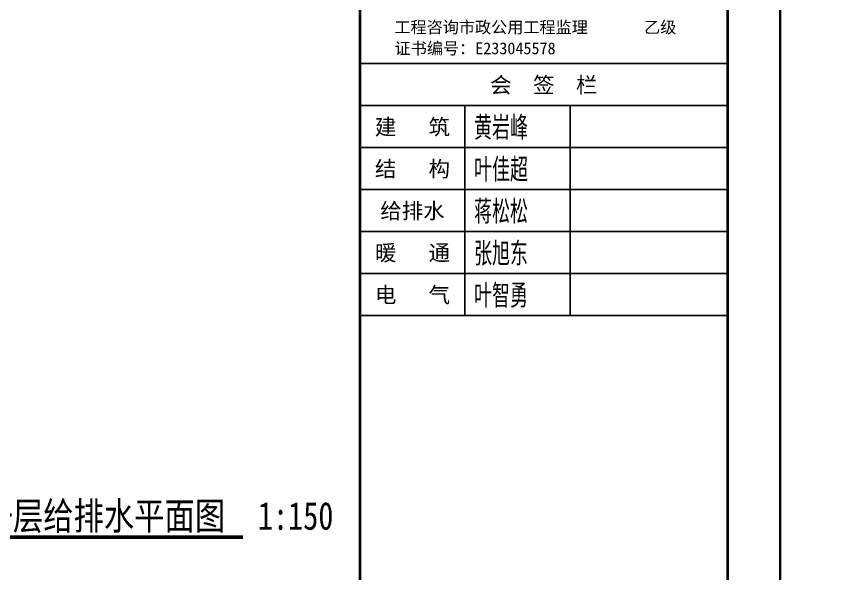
# Model space of a CAD drawing. Extents: x -452079 to 117456, y 3902 to 836955.
# Drawn here: x -127144 to -103831, y 630228 to 646154 of the extents above; entities that cross this region are included whole.
import ezdxf
from ezdxf.enums import TextEntityAlignment as Align

# ---------------------------------------------------------------- set-up
doc = ezdxf.new("R2010")
doc.units = 0
doc.header["$LTSCALE"] = 1000
doc.header["$MEASUREMENT"] = 0
for name, color, linetype in [('0-cxFrame', 155, 'Continuous'), ('qianming', 155, 'Continuous'), ('S-其他', 3, 'Continuous')]:
    doc.layers.add(name, color=color, linetype=linetype)
doc.layers.add('0-cxText', color=131, linetype='Continuous', lineweight=25)
doc.styles.add('-宋体', font='', dxfattribs={"width": 0.8})
doc.styles.add('BZHZ', font='bzxw', dxfattribs={"width": 0.8, "bigfont": 'bzhz'})
doc.styles.add('cx_biaoti', font='')
doc.styles.add('cx_tuming', font='')
doc.styles.add('cx_tuqian1', font='')
doc.styles.add('黑体', font='', dxfattribs={"height": 12})
doc.styles.get('-宋体').set_extended_font_data('SimSun')
doc.styles.get('cx_biaoti').set_extended_font_data('SimSun')
doc.styles.get('cx_tuming').set_extended_font_data('SimHei')
doc.styles.get('cx_tuqian1').set_extended_font_data('SimSun')
doc.styles.get('黑体').set_extended_font_data('SimHei')

# ---------------------------------------------------------------- blocks, each defined once
blk = doc.blocks.new('zjcx_lan_huiqian(Dragon)')
for p, q in [((-7000, -800), (0, -800)), ((-5000, -800), (-5000, -4800)), ((-3000, -800), (-3000, -4800)), ((-7000, -1600), (0, -1600)), ((-7000, -2400), (0, -2400)), ((-7000, -3200), (0, -3200)), ((-7000, -4000), (0, -4000))]:
    blk.add_line(p, q)
at = {"const_width": 30}
blk.add_lwpolyline([(-7000, 0), (0, 0)], dxfattribs=at)
blk.add_lwpolyline([(-7000, 0), (0, 0), (0, -4800), (-7000, -4800)], close=True, dxfattribs=at)
at = {"style": 'cx_biaoti'}
for s, p in [('会  签  栏', (-3500, -400)), ('建   筑', (-6000, -1200)), ('结   构', (-6000, -2000)), ('给排水', (-6000, -2800)), ('暖   通', (-6000, -3600)), ('电   气', (-6000, -4400))]:
    blk.add_text(s, height=300, dxfattribs=at).set_placement(p, align=Align.MIDDLE)
blk = doc.blocks.new('T-汇签(Dragon)')
at = {"layer": '0-cxFrame'}
blk.add_blockref('zjcx_lan_huiqian(Dragon)', (0, 0), dxfattribs=at)
at = {"layer": 'qianming', "style": 'BZHZ', "width": 0.8}
for s, p in [('黄岩峰', (-4314, -1200)), ('叶佳超', (-4314, -2000)), ('蒋松松', (-4314, -2800)), ('张旭东', (-4314, -3600)), ('叶智勇', (-4314, -4400))]:
    blk.add_text(s, height=450, dxfattribs=at).set_placement(p, align=Align.MIDDLE)
blk = doc.blocks.new('zjcx_TT(Dragon)')
at = {"layer": '0-cxFrame', "const_width": 30}
blk.add_lwpolyline([(-7000, -10200), (0, -10200), (0, 0), (-7000, 0)], close=True, dxfattribs=at)
at = {"color": 7, "style": 'cx_biaoti'}
for s, p in [('工程咨询市政公用工程监理       乙级', (-6344, -9619)), ('证书编号：E233045578', (-6340, -10022))]:
    blk.add_text(s, height=225, dxfattribs=at).set_placement(p)
blk = doc.blocks.new('zjcx_T0(Dragon)')
at = {"layer": '0-cxFrame', "const_width": 50}
blk.add_lwpolyline([(0, 82100), (-7000, 82100), (-7000, 0), (0, 0)], close=True, dxfattribs=at)
at = {"layer": '0-cxFrame'}
for name, p in [('zjcx_TT(Dragon)', (0, 82100)), ('T-汇签(Dragon)', (0, 71900))]:
    blk.add_blockref(name, p, dxfattribs=at)
blk = doc.blocks.new('TK22.A0+1 L(Dragon)')
at = {"layer": '0-cxFrame', "color": 7, "const_width": 0.5}
blk.add_lwpolyline([(0, 0), (-1485, 0), (-1485, 841), (0, 841)], close=True, dxfattribs=at)
at = {"layer": '0-cxFrame', "const_width": 0.5}
for points in [[(-80, 10), (-1465, 10), (-1465, 831), (-80, 831)], [(-10, 10), (-80, 10), (-80, 831), (-10, 831)]]:
    blk.add_lwpolyline(points, close=True, dxfattribs=at)
at = {"layer": '0-cxFrame', "xscale": 0.01, "yscale": 0.01, "zscale": 0.01}
blk.add_blockref('zjcx_T0(Dragon)', (-10, 10), dxfattribs=at)
at = {"style": '黑体', "flags": 4}
blk.add_attdef('图幅', text='', height=3.3, dxfattribs=at).set_placement((-40, 3), align=Align.RIGHT)
at = {"layer": '0-cxText', "flags": 4}
for tag, height, style, p in [('建设单位', 3.5, 'cx_tuming', (-45, 240)), ('项目名称', 3.5, 'cx_tuming', (-45, 210)), ('子项名称', 3.5, 'cx_tuming', (-45, 180)), ('工程编号', 3.3, 'cx_tuqian1', (-35, 165)), ('图名1', 3.5, 'cx_tuming', (-45, 87)), ('图名2', 3.5, 'cx_tuming', (-45, 79)), ('图名3', 3.5, 'cx_tuming', (-45, 71)), ('出图日期', 3.3, 'cx_tuqian1', (-39, 60)), ('专业', 3.3, 'cx_tuqian1', (-55, 52)), ('图号', 3.3, 'cx_tuqian1', (-55, 44)), ('版次', 3.3, 'cx_tuqian1', (-20, 44))]:
    blk.add_attdef(tag, text='', height=height, dxfattribs=dict(at, style=style)).set_placement(p, align=Align.MIDDLE)

msp = doc.modelspace()

# ---------------------------------------------------------------- linework, layer by layer
at = {"layer": 'S-其他', "color": 20, "const_width": 105}
msp.add_lwpolyline([(-129835.92, 631272.77), (-120665.92, 631272.77)], dxfattribs=at)

# ---------------------------------------------------------------- block references
at = {"layer": '0-cxFrame', "xscale": 150, "yscale": 150, "zscale": 150}
for p in [(-105331.06, 535452.12), (117418.94, 535452.12)]:
    msp.add_blockref('TK22.A0+1 L(Dragon)', p, dxfattribs=at)

# ---------------------------------------------------------------- texts
at = {"layer": 'S-其他', "color": 7, "style": '-宋体', "width": 0.8}
for s, p in [('地下一层给排水平面图', (-129835.92, 631482.77)), ('1:150', (-120245.92, 631482.77))]:
    msp.add_text(s, height=793.038, dxfattribs=at).set_placement(p)

doc.saveas('drawing.dxf')
